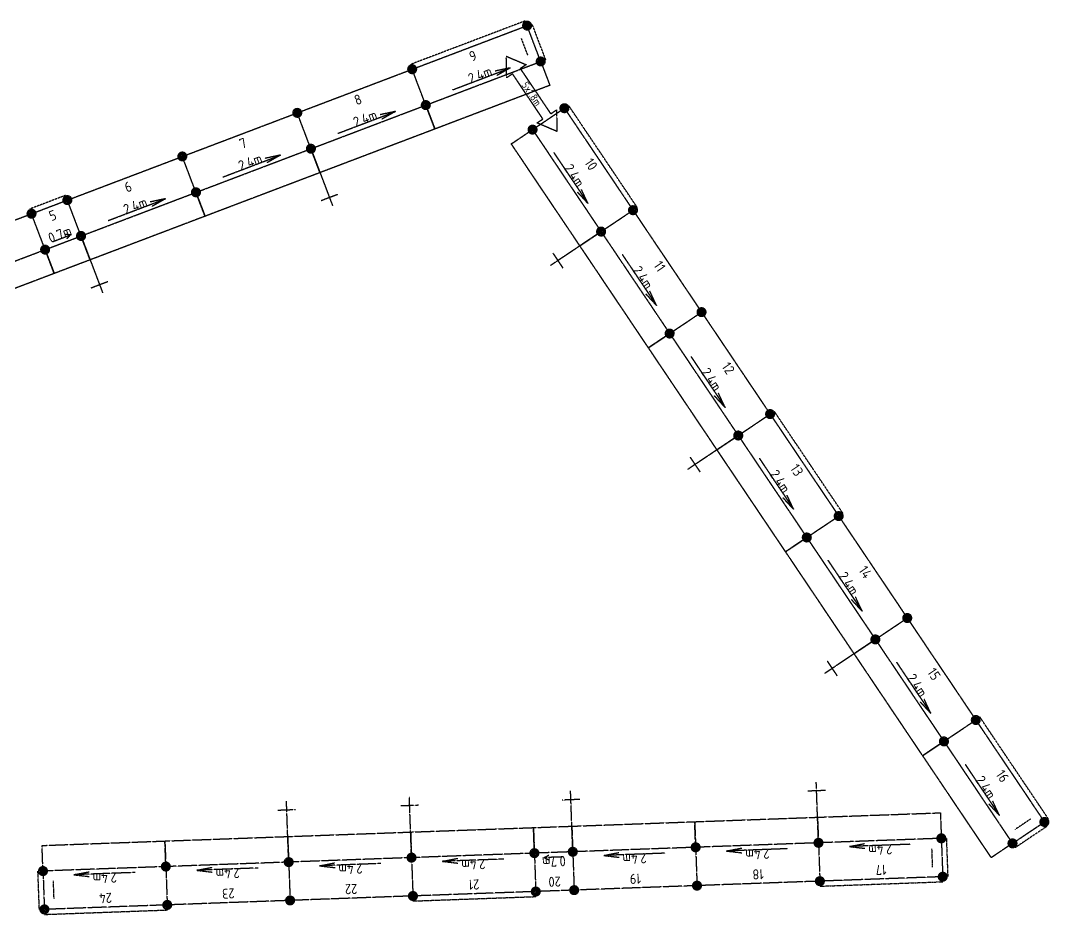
# Model space of a CAD drawing. Header units: millimetres. Extents: x 41901 to 106771, y -5832 to 21861.
# Drawn here: x 86358 to 106771, y 4114 to 21861 of the extents above; entities that cross this region are included whole.
import ezdxf
from ezdxf.enums import TextEntityAlignment as Align

# ---------------------------------------------------------------- set-up
doc = ezdxf.new("R2010")
doc.units = ezdxf.units.MM
doc.linetypes.add('KwikScaf_DASHED', pattern=[3.75, 2.5, -1.25])
doc.linetypes.add('KwikScaf_Line', pattern=[1, 1, 0])
doc.layers.add('KwikScaf Schematic', color=7, linetype='CONTINUOUS')
doc.styles.add('KwikScaf ISO', font='isocp.shx')

msp = doc.modelspace()

# ---------------------------------------------------------------- linework, layer by layer
at = {"layer": 'KwikScaf Schematic', "color": 3, "linetype": 'KwikScaf_DASHED'}
for p, q in [((96372, 21854), (94092, 20988)), ((96501, 21796), (96772, 21084)), ((96292, 21503), (96420, 21164)), ((98592, 18152), (97231, 20177)), ((102673, 12079), (101312, 14103)), ((106754, 6006), (105393, 8030)), ((106393, 6005), (106093, 5803)), ((106727, 5867), (106094, 5442)), ((104726, 5628), (104754, 4867)), ((104434, 5418), (104447, 5056)), ((86731, 4211), (86703, 4972)), ((87023, 4421), (87010, 4783)), ((102220, 4675), (104658, 4763)), ((94147, 4381), (96584, 4469)), ((86834, 4114), (89272, 4203))]:
    msp.add_line(p, q, dxfattribs=at)
at = {"layer": 'KwikScaf Schematic', "color": 3, "linetype": 'KwikScaf_Line'}
for p, q in [((94128, 20895), (96408, 21761)), ((96678, 21048), (96408, 21761)), ((94398, 20182), (96678, 21048)), ((96678, 21048), (96859, 20574)), ((91848, 20029), (94128, 20895)), ((94398, 20182), (94128, 20895)), ((94934, 20488), (96074, 20921)), ((96074, 20921), (95773, 20857)), ((96074, 20921), (95806, 20768)), ((96859, 20574), (94579, 19707)), ((89568, 19163), (91848, 20029)), ((92118, 19316), (91848, 20029)), ((92118, 19316), (94398, 20182)), ((92654, 19622), (93794, 20055)), ((93794, 20055), (93492, 19991)), ((93794, 20055), (93526, 19902)), ((94398, 20182), (94579, 19707)), ((94579, 19707), (94398, 20182)), ((96516, 19696), (97148, 20121)), ((97148, 20121), (98509, 18096)), ((94579, 19707), (92299, 18841)), ((96094, 19413), (96516, 19696)), ((96516, 19696), (97876, 17671)), ((97455, 17388), (96094, 19413)), ((89838, 18450), (92118, 19316)), ((90374, 18756), (91514, 19189)), ((91514, 19189), (91212, 19125)), ((91514, 19189), (91246, 19036)), ((92118, 19316), (92299, 18841)), ((92299, 18841), (92118, 19316)), ((96935, 19243), (97615, 18231)), ((87287, 18297), (89568, 19163)), ((89838, 18450), (89568, 19163)), ((92299, 18841), (90018, 17975)), ((92299, 18841), (92547, 18187)), ((87558, 17584), (89838, 18450)), ((89838, 18450), (90018, 17975)), ((90018, 17975), (89838, 18450)), ((92321, 18289), (92649, 18413)), ((97615, 18231), (97406, 18457)), ((97615, 18231), (97485, 18510)), ((88094, 17890), (89234, 18323)), ((89234, 18323), (88932, 18259)), ((89234, 18323), (88966, 18170)), ((84295, 17160), (86575, 18026)), ((86846, 17314), (86575, 18026)), ((90018, 17975), (87738, 17109)), ((97876, 17671), (98509, 18096)), ((98509, 18096), (99869, 16072)), ((87738, 17109), (87558, 17584)), ((97876, 17671), (97455, 17388)), ((97455, 17388), (97876, 17671)), ((97876, 17671), (99237, 15647)), ((97455, 17388), (96874, 16998)), ((98815, 15364), (97455, 17388)), ((84566, 16448), (86846, 17314)), ((86846, 17314), (87026, 16839)), ((96921, 17241), (97116, 16950)), ((98295, 17218), (98975, 16206)), ((87026, 16839), (84746, 15973)), ((98975, 16206), (98766, 16433)), ((98975, 16206), (98845, 16486)), ((99237, 15647), (99869, 16072)), ((99869, 16072), (101229, 14048)), ((99237, 15647), (98815, 15364)), ((98815, 15364), (99237, 15647)), ((99237, 15647), (100597, 13623)), ((100175, 13339), (98815, 15364)), ((99656, 15194), (100336, 14182)), ((100336, 14182), (100126, 14408)), ((100336, 14182), (100205, 14462)), ((100597, 13623), (101229, 14048)), ((101229, 14048), (102590, 12023)), ((100597, 13623), (100175, 13339)), ((100175, 13339), (100597, 13623)), ((100597, 13623), (101957, 11598)), ((100175, 13339), (99594, 12949)), ((101536, 11315), (100175, 13339)), ((99642, 13192), (99837, 12901)), ((101016, 13170), (101696, 12158)), ((101696, 12158), (101487, 12384)), ((101696, 12158), (101566, 12437)), ((101957, 11598), (102590, 12023)), ((102590, 12023), (103950, 9999)), ((101957, 11598), (101536, 11315)), ((101536, 11315), (101957, 11598)), ((101957, 11598), (103318, 9574)), ((102896, 9291), (101536, 11315)), ((102376, 11145), (103057, 10133)), ((103057, 10133), (102926, 10413)), ((103057, 10133), (102847, 10360)), ((103318, 9574), (103950, 9999)), ((103950, 9999), (105310, 7975)), ((103318, 9574), (102896, 9291)), ((102896, 9291), (103318, 9574)), ((103318, 9574), (104678, 7550)), ((102896, 9291), (102315, 8900)), ((104256, 7266), (102896, 9291)), ((102363, 9143), (102558, 8852)), ((103737, 9121), (104417, 8109)), ((104417, 8109), (104286, 8388)), ((104417, 8109), (104207, 8335)), ((104678, 7550), (105310, 7975)), ((105310, 7975), (106671, 5950)), ((104678, 7550), (104256, 7266)), ((104256, 7266), (104678, 7550)), ((104678, 7550), (106038, 5525)), ((105617, 5242), (104256, 7266)), ((105097, 7097), (105777, 6084)), ((102170, 6044), (102145, 6743)), ((97296, 5866), (97270, 6566)), ((102326, 6575), (101976, 6562)), ((91659, 5661), (91634, 6360)), ((94097, 5750), (94071, 6449)), ((97451, 6397), (97102, 6384)), ((105777, 6084), (105647, 6364)), ((91815, 6192), (91465, 6179)), ((94253, 6281), (93903, 6268)), ((102170, 6044), (104608, 6132)), ((104608, 6132), (104626, 5625)), ((105777, 6084), (105568, 6311)), ((97296, 5866), (99733, 5955)), ((99733, 5955), (102170, 6044)), ((99752, 5447), (99733, 5955)), ((99733, 5955), (99752, 5447)), ((102189, 5536), (102170, 6044)), ((102170, 6044), (102189, 5536)), ((106038, 5525), (106671, 5950)), ((91659, 5661), (94097, 5750)), ((94097, 5750), (96534, 5838)), ((94115, 5242), (94097, 5750)), ((94097, 5750), (94115, 5242)), ((96534, 5838), (96553, 5331)), ((97314, 5358), (97296, 5866)), ((86785, 5483), (89222, 5572)), ((89222, 5572), (91659, 5661)), ((89241, 5064), (89222, 5572)), ((89222, 5572), (89241, 5064)), ((91678, 5153), (91659, 5661)), ((91659, 5661), (91678, 5153)), ((102189, 5536), (99752, 5447)), ((104626, 5625), (102189, 5536)), ((102189, 5536), (102217, 4775)), ((102802, 5463), (103105, 5522)), ((104626, 5625), (104654, 4863)), ((106038, 5525), (105617, 5242)), ((86803, 4976), (86785, 5483)), ((96553, 5331), (94115, 5242)), ((99752, 5447), (97314, 5358)), ((97314, 5358), (97342, 4597)), ((97927, 5285), (98230, 5344)), ((99146, 5330), (97927, 5285)), ((99752, 5447), (99779, 4686)), ((100364, 5374), (100667, 5433)), ((101583, 5419), (100364, 5374)), ((100364, 5374), (100671, 5338)), ((104020, 5507), (102802, 5463)), ((102802, 5463), (103108, 5427)), ((91678, 5153), (89241, 5064)), ((94115, 5242), (91678, 5153)), ((91678, 5153), (91706, 4392)), ((92291, 5080), (92594, 5139)), ((93509, 5125), (92291, 5080)), ((94115, 5242), (94143, 4481)), ((94728, 5169), (95031, 5228)), ((95947, 5213), (94728, 5169)), ((94728, 5169), (95034, 5133)), ((97927, 5285), (98233, 5249)), ((89241, 5064), (86803, 4976)), ((86803, 4976), (86831, 4214)), ((87416, 4903), (87719, 4961)), ((88635, 4947), (87416, 4903)), ((87416, 4903), (87722, 4866)), ((89241, 5064), (89268, 4303)), ((89853, 4991), (90156, 5050)), ((91072, 5036), (89853, 4991)), ((89853, 4991), (90160, 4955)), ((92291, 5080), (92597, 5044)), ((102217, 4775), (99779, 4686)), ((104654, 4863), (102217, 4775)), ((96580, 4569), (94143, 4481)), ((99779, 4686), (97342, 4597)), ((89268, 4303), (86831, 4214)), ((91706, 4392), (89268, 4303)), ((94143, 4481), (91706, 4392))]:
    msp.add_line(p, q, dxfattribs=at)
at = {"layer": 'KwikScaf Schematic', "color": 5, "linetype": 'KwikScaf_Line'}
for p, q in [((96003, 20725), (95995, 21153)), ((95995, 21153), (96390, 20985)), ((96390, 20985), (96273, 20906)), ((96273, 20906), (96876, 20010)), ((96119, 20803), (96003, 20725)), ((96721, 19906), (96119, 20803)), ((96876, 20010), (96992, 20088)), ((96992, 20088), (96999, 19659)), ((96605, 19828), (96721, 19906)), ((96999, 19659), (96605, 19828))]:
    msp.add_line(p, q, dxfattribs=at)
at = {"layer": 'KwikScaf Schematic', "color": 4, "linetype": 'KwikScaf_DASHED'}
msp.add_line((87252, 18390), (86540, 18119), dxfattribs=at)
at = {"layer": 'KwikScaf Schematic', "color": 4, "linetype": 'KwikScaf_Line'}
for p, q in [((86575, 18026), (87287, 18297)), ((87558, 17584), (87287, 18297)), ((86846, 17314), (87558, 17584)), ((86990, 17470), (87346, 17606)), ((87346, 17606), (87240, 17616)), ((87346, 17606), (87274, 17527)), ((87558, 17584), (87738, 17109)), ((87026, 16839), (86846, 17314)), ((87738, 17109), (87026, 16839)), ((87738, 17109), (87987, 16455)), ((87761, 16556), (88088, 16681)), ((96534, 5838), (97296, 5866)), ((96553, 5331), (96534, 5838)), ((97296, 5866), (97314, 5358)), ((97314, 5358), (96553, 5331)), ((96553, 5331), (96580, 4569)), ((96747, 5243), (96840, 5294)), ((97127, 5256), (96747, 5243)), ((96747, 5243), (96843, 5198)), ((97342, 4597), (96580, 4569))]:
    msp.add_line(p, q, dxfattribs=at)
at = {"layer": 'KwikScaf Schematic', "color": 3, "linetype": 'KwikScaf_Line'}
for points in [[(96390, 21808, 100, 100, -0.198912), (96428, 21806, 100, 100, -0.198912), (96454, 21779, 100, 100, -0.198912), (96453, 21740, 100, 100, -0.198912), (96425, 21714, 100, 100, -0.198912), (96387, 21715, 100, 100, -0.198912), (96361, 21743, 100, 100, -0.198912), (96362, 21781, 100, 100, -0.198912)], [(96661, 21095, 100, 100, -0.198912), (96699, 21094, 100, 100, -0.198912), (96725, 21066, 100, 100, -0.198912), (96724, 21028, 100, 100, -0.198912), (96696, 21002, 100, 100, -0.198912), (96658, 21003, 100, 100, -0.198912), (96632, 21031, 100, 100, -0.198912), (96633, 21069, 100, 100, -0.198912)], [(94110, 20941, 100, 100, -0.198912), (94148, 20940, 100, 100, -0.198912), (94174, 20912, 100, 100, -0.198912), (94173, 20874, 100, 100, -0.198912), (94145, 20848, 100, 100, -0.198912), (94107, 20849, 100, 100, -0.198912), (94081, 20877, 100, 100, -0.198912), (94082, 20915, 100, 100, -0.198912)], [(94110, 20941, 100, 100, -0.198912), (94148, 20940, 100, 100, -0.198912), (94174, 20912, 100, 100, -0.198912), (94173, 20874, 100, 100, -0.198912), (94145, 20848, 100, 100, -0.198912), (94107, 20849, 100, 100, -0.198912), (94081, 20877, 100, 100, -0.198912), (94082, 20915, 100, 100, -0.198912)], [(94380, 20229, 100, 100, -0.198912), (94419, 20228, 100, 100, -0.198912), (94445, 20200, 100, 100, -0.198912), (94444, 20162, 100, 100, -0.198912), (94416, 20136, 100, 100, -0.198912), (94378, 20137, 100, 100, -0.198912), (94351, 20165, 100, 100, -0.198912), (94353, 20203, 100, 100, -0.198912)], [(97190, 20149, 100, 100, -0.198912), (97197, 20111, 100, 100, -0.198912), (97176, 20079, 100, 100, -0.198912), (97139, 20072, 100, 100, -0.198912), (97107, 20093, 100, 100, -0.198912), (97099, 20130, 100, 100, -0.198912), (97120, 20162, 100, 100, -0.198912), (97158, 20170, 100, 100, -0.198912)], [(91830, 20075, 100, 100, -0.198912), (91868, 20074, 100, 100, -0.198912), (91894, 20046, 100, 100, -0.198912), (91893, 20008, 100, 100, -0.198912), (91865, 19982, 100, 100, -0.198912), (91827, 19983, 100, 100, -0.198912), (91801, 20011, 100, 100, -0.198912), (91802, 20049, 100, 100, -0.198912)], [(91830, 20075, 100, 100, -0.198912), (91868, 20074, 100, 100, -0.198912), (91894, 20046, 100, 100, -0.198912), (91893, 20008, 100, 100, -0.198912), (91865, 19982, 100, 100, -0.198912), (91827, 19983, 100, 100, -0.198912), (91801, 20011, 100, 100, -0.198912), (91802, 20049, 100, 100, -0.198912)], [(92100, 19363, 100, 100, -0.198912), (92139, 19362, 100, 100, -0.198912), (92165, 19334, 100, 100, -0.198912), (92164, 19296, 100, 100, -0.198912), (92136, 19270, 100, 100, -0.198912), (92098, 19271, 100, 100, -0.198912), (92071, 19299, 100, 100, -0.198912), (92073, 19337, 100, 100, -0.198912)], [(89550, 19209, 100, 100, -0.198912), (89588, 19208, 100, 100, -0.198912), (89614, 19180, 100, 100, -0.198912), (89613, 19142, 100, 100, -0.198912), (89585, 19116, 100, 100, -0.198912), (89547, 19117, 100, 100, -0.198912), (89521, 19145, 100, 100, -0.198912), (89522, 19183, 100, 100, -0.198912)], [(89550, 19209, 100, 100, -0.198912), (89588, 19208, 100, 100, -0.198912), (89614, 19180, 100, 100, -0.198912), (89613, 19142, 100, 100, -0.198912), (89585, 19116, 100, 100, -0.198912), (89547, 19117, 100, 100, -0.198912), (89521, 19145, 100, 100, -0.198912), (89522, 19183, 100, 100, -0.198912)], [(87270, 18343, 100, 100, -0.198912), (87308, 18342, 100, 100, -0.198912), (87334, 18314, 100, 100, -0.198912), (87333, 18276, 100, 100, -0.198912), (87305, 18250, 100, 100, -0.198912), (87267, 18251, 100, 100, -0.198912), (87241, 18279, 100, 100, -0.198912), (87242, 18317, 100, 100, -0.198912)], [(89820, 18497, 100, 100, -0.198912), (89859, 18496, 100, 100, -0.198912), (89885, 18468, 100, 100, -0.198912), (89884, 18430, 100, 100, -0.198912), (89856, 18404, 100, 100, -0.198912), (89818, 18405, 100, 100, -0.198912), (89791, 18433, 100, 100, -0.198912), (89792, 18471, 100, 100, -0.198912)], [(98550, 18124, 100, 100, -0.198912), (98558, 18087, 100, 100, -0.198912), (98537, 18055, 100, 100, -0.198912), (98499, 18047, 100, 100, -0.198912), (98467, 18069, 100, 100, -0.198912), (98460, 18106, 100, 100, -0.198912), (98481, 18138, 100, 100, -0.198912), (98518, 18146, 100, 100, -0.198912)], [(98550, 18124, 100, 100, -0.198912), (98558, 18087, 100, 100, -0.198912), (98537, 18055, 100, 100, -0.198912), (98499, 18047, 100, 100, -0.198912), (98467, 18069, 100, 100, -0.198912), (98460, 18106, 100, 100, -0.198912), (98481, 18138, 100, 100, -0.198912), (98518, 18146, 100, 100, -0.198912)], [(86557, 18073, 100, 100, -0.198912), (86596, 18072, 100, 100, -0.198912), (86622, 18044, 100, 100, -0.198912), (86621, 18005, 100, 100, -0.198912), (86593, 17979, 100, 100, -0.198912), (86555, 17980, 100, 100, -0.198912), (86528, 18008, 100, 100, -0.198912), (86530, 18046, 100, 100, -0.198912)], [(97918, 17699, 100, 100, -0.198912), (97925, 17662, 100, 100, -0.198912), (97904, 17630, 100, 100, -0.198912), (97867, 17622, 100, 100, -0.198912), (97835, 17644, 100, 100, -0.198912), (97827, 17681, 100, 100, -0.198912), (97848, 17713, 100, 100, -0.198912), (97886, 17721, 100, 100, -0.198912)], [(86828, 17360, 100, 100, -0.198912), (86866, 17359, 100, 100, -0.198912), (86892, 17331, 100, 100, -0.198912), (86891, 17293, 100, 100, -0.198912), (86863, 17267, 100, 100, -0.198912), (86825, 17268, 100, 100, -0.198912), (86799, 17296, 100, 100, -0.198912), (86800, 17334, 100, 100, -0.198912)], [(99910, 16100, 100, 100, -0.198912), (99918, 16062, 100, 100, -0.198912), (99897, 16031, 100, 100, -0.198912), (99859, 16023, 100, 100, -0.198912), (99827, 16044, 100, 100, -0.198912), (99820, 16082, 100, 100, -0.198912), (99841, 16114, 100, 100, -0.198912), (99879, 16121, 100, 100, -0.198912)], [(99910, 16100, 100, 100, -0.198912), (99918, 16062, 100, 100, -0.198912), (99897, 16031, 100, 100, -0.198912), (99859, 16023, 100, 100, -0.198912), (99827, 16044, 100, 100, -0.198912), (99820, 16082, 100, 100, -0.198912), (99841, 16114, 100, 100, -0.198912), (99879, 16121, 100, 100, -0.198912)], [(99278, 15675, 100, 100, -0.198912), (99286, 15637, 100, 100, -0.198912), (99264, 15606, 100, 100, -0.198912), (99227, 15598, 100, 100, -0.198912), (99195, 15619, 100, 100, -0.198912), (99187, 15657, 100, 100, -0.198912), (99209, 15689, 100, 100, -0.198912), (99246, 15696, 100, 100, -0.198912)], [(101271, 14076, 100, 100, -0.198912), (101278, 14038, 100, 100, -0.198912), (101257, 14006, 100, 100, -0.198912), (101220, 13999, 100, 100, -0.198912), (101188, 14020, 100, 100, -0.198912), (101180, 14057, 100, 100, -0.198912), (101201, 14089, 100, 100, -0.198912), (101239, 14097, 100, 100, -0.198912)], [(101271, 14076, 100, 100, -0.198912), (101278, 14038, 100, 100, -0.198912), (101257, 14006, 100, 100, -0.198912), (101220, 13999, 100, 100, -0.198912), (101188, 14020, 100, 100, -0.198912), (101180, 14057, 100, 100, -0.198912), (101201, 14089, 100, 100, -0.198912), (101239, 14097, 100, 100, -0.198912)], [(100638, 13651, 100, 100, -0.198912), (100646, 13613, 100, 100, -0.198912), (100625, 13581, 100, 100, -0.198912), (100587, 13574, 100, 100, -0.198912), (100555, 13595, 100, 100, -0.198912), (100548, 13632, 100, 100, -0.198912), (100569, 13664, 100, 100, -0.198912), (100607, 13672, 100, 100, -0.198912)], [(102631, 12051, 100, 100, -0.198912), (102639, 12014, 100, 100, -0.198912), (102618, 11982, 100, 100, -0.198912), (102580, 11974, 100, 100, -0.198912), (102548, 11995, 100, 100, -0.198912), (102541, 12033, 100, 100, -0.198912), (102562, 12065, 100, 100, -0.198912), (102599, 12072, 100, 100, -0.198912)], [(102631, 12051, 100, 100, -0.198912), (102639, 12014, 100, 100, -0.198912), (102618, 11982, 100, 100, -0.198912), (102580, 11974, 100, 100, -0.198912), (102548, 11995, 100, 100, -0.198912), (102541, 12033, 100, 100, -0.198912), (102562, 12065, 100, 100, -0.198912), (102599, 12072, 100, 100, -0.198912)], [(101999, 11626, 100, 100, -0.198912), (102006, 11589, 100, 100, -0.198912), (101985, 11557, 100, 100, -0.198912), (101948, 11549, 100, 100, -0.198912), (101916, 11570, 100, 100, -0.198912), (101908, 11608, 100, 100, -0.198912), (101929, 11640, 100, 100, -0.198912), (101967, 11647, 100, 100, -0.198912)], [(103992, 10027, 100, 100, -0.198912), (103999, 9989, 100, 100, -0.198912), (103978, 9957, 100, 100, -0.198912), (103940, 9950, 100, 100, -0.198912), (103909, 9971, 100, 100, -0.198912), (103901, 10009, 100, 100, -0.198912), (103922, 10040, 100, 100, -0.198912), (103960, 10048, 100, 100, -0.198912)], [(103992, 10027, 100, 100, -0.198912), (103999, 9989, 100, 100, -0.198912), (103978, 9957, 100, 100, -0.198912), (103940, 9950, 100, 100, -0.198912), (103909, 9971, 100, 100, -0.198912), (103901, 10009, 100, 100, -0.198912), (103922, 10040, 100, 100, -0.198912), (103960, 10048, 100, 100, -0.198912)], [(103359, 9602, 100, 100, -0.198912), (103367, 9564, 100, 100, -0.198912), (103345, 9532, 100, 100, -0.198912), (103308, 9525, 100, 100, -0.198912), (103276, 9546, 100, 100, -0.198912), (103269, 9584, 100, 100, -0.198912), (103290, 9615, 100, 100, -0.198912), (103327, 9623, 100, 100, -0.198912)], [(105352, 8002, 100, 100, -0.198912), (105359, 7965, 100, 100, -0.198912), (105338, 7933, 100, 100, -0.198912), (105301, 7925, 100, 100, -0.198912), (105269, 7947, 100, 100, -0.198912), (105261, 7984, 100, 100, -0.198912), (105283, 8016, 100, 100, -0.198912), (105320, 8024, 100, 100, -0.198912)], [(105352, 8002, 100, 100, -0.198912), (105359, 7965, 100, 100, -0.198912), (105338, 7933, 100, 100, -0.198912), (105301, 7925, 100, 100, -0.198912), (105269, 7947, 100, 100, -0.198912), (105261, 7984, 100, 100, -0.198912), (105283, 8016, 100, 100, -0.198912), (105320, 8024, 100, 100, -0.198912)], [(104719, 7577, 100, 100, -0.198912), (104727, 7540, 100, 100, -0.198912), (104706, 7508, 100, 100, -0.198912), (104668, 7500, 100, 100, -0.198912), (104636, 7522, 100, 100, -0.198912), (104629, 7559, 100, 100, -0.198912), (104650, 7591, 100, 100, -0.198912), (104688, 7599, 100, 100, -0.198912)], [(106712, 5978, 100, 100, -0.198912), (106720, 5940, 100, 100, -0.198912), (106699, 5909, 100, 100, -0.198912), (106661, 5901, 100, 100, -0.198912), (106629, 5922, 100, 100, -0.198912), (106622, 5960, 100, 100, -0.198912), (106643, 5992, 100, 100, -0.198912), (106680, 5999, 100, 100, -0.198912)], [(99753, 5397, 100, 100, -0.198912), (99717, 5411, 100, 100, -0.198912), (99702, 5445, 100, 100, -0.198912), (99715, 5481, 100, 100, -0.198912), (99750, 5497, 100, 100, -0.198912), (99786, 5484, 100, 100, -0.198912), (99802, 5449, 100, 100, -0.198912), (99788, 5413, 100, 100, -0.198912)], [(102191, 5486, 100, 100, -0.198912), (102155, 5499, 100, 100, -0.198912), (102139, 5534, 100, 100, -0.198912), (102152, 5570, 100, 100, -0.198912), (102187, 5586, 100, 100, -0.198912), (102223, 5573, 100, 100, -0.198912), (102239, 5538, 100, 100, -0.198912), (102226, 5502, 100, 100, -0.198912)], [(106080, 5553, 100, 100, -0.198912), (106087, 5515, 100, 100, -0.198912), (106066, 5484, 100, 100, -0.198912), (106029, 5476, 100, 100, -0.198912), (105997, 5497, 100, 100, -0.198912), (105989, 5535, 100, 100, -0.198912), (106010, 5567, 100, 100, -0.198912), (106048, 5574, 100, 100, -0.198912)], [(94117, 5192, 100, 100, -0.198912), (94081, 5205, 100, 100, -0.198912), (94065, 5240, 100, 100, -0.198912), (94079, 5276, 100, 100, -0.198912), (94113, 5292, 100, 100, -0.198912), (94149, 5279, 100, 100, -0.198912), (94165, 5244, 100, 100, -0.198912), (94152, 5208, 100, 100, -0.198912)], [(97316, 5309, 100, 100, -0.198912), (97280, 5322, 100, 100, -0.198912), (97264, 5357, 100, 100, -0.198912), (97278, 5393, 100, 100, -0.198912), (97312, 5408, 100, 100, -0.198912), (97348, 5395, 100, 100, -0.198912), (97364, 5360, 100, 100, -0.198912), (97351, 5324, 100, 100, -0.198912)], [(89242, 5015, 100, 100, -0.198912), (89206, 5028, 100, 100, -0.198912), (89191, 5063, 100, 100, -0.198912), (89204, 5099, 100, 100, -0.198912), (89239, 5114, 100, 100, -0.198912), (89275, 5101, 100, 100, -0.198912), (89290, 5066, 100, 100, -0.198912), (89277, 5030, 100, 100, -0.198912)], [(91680, 5103, 100, 100, -0.198912), (91644, 5117, 100, 100, -0.198912), (91628, 5151, 100, 100, -0.198912), (91641, 5187, 100, 100, -0.198912), (91676, 5203, 100, 100, -0.198912), (91712, 5190, 100, 100, -0.198912), (91728, 5155, 100, 100, -0.198912), (91715, 5119, 100, 100, -0.198912)], [(86805, 4926, 100, 100, -0.198912), (86769, 4939, 100, 100, -0.198912), (86753, 4974, 100, 100, -0.198912), (86767, 5010, 100, 100, -0.198912), (86801, 5026, 100, 100, -0.198912), (86837, 5012, 100, 100, -0.198912), (86853, 4978, 100, 100, -0.198912), (86840, 4942, 100, 100, -0.198912)], [(104656, 4813, 100, 100, -0.198912), (104620, 4827, 100, 100, -0.198912), (104604, 4861, 100, 100, -0.198912), (104617, 4897, 100, 100, -0.198912), (104652, 4913, 100, 100, -0.198912), (104688, 4900, 100, 100, -0.198912), (104704, 4865, 100, 100, -0.198912), (104691, 4829, 100, 100, -0.198912)], [(97344, 4547, 100, 100, -0.198912), (97308, 4560, 100, 100, -0.198912), (97292, 4595, 100, 100, -0.198912), (97305, 4631, 100, 100, -0.198912), (97340, 4647, 100, 100, -0.198912), (97376, 4634, 100, 100, -0.198912), (97392, 4599, 100, 100, -0.198912), (97379, 4563, 100, 100, -0.198912)], [(99781, 4636, 100, 100, -0.198912), (99745, 4649, 100, 100, -0.198912), (99729, 4684, 100, 100, -0.198912), (99743, 4720, 100, 100, -0.198912), (99777, 4736, 100, 100, -0.198912), (99813, 4722, 100, 100, -0.198912), (99829, 4688, 100, 100, -0.198912), (99816, 4652, 100, 100, -0.198912)], [(99781, 4636, 100, 100, -0.198912), (99745, 4649, 100, 100, -0.198912), (99729, 4684, 100, 100, -0.198912), (99743, 4720, 100, 100, -0.198912), (99777, 4736, 100, 100, -0.198912), (99813, 4722, 100, 100, -0.198912), (99829, 4688, 100, 100, -0.198912), (99816, 4652, 100, 100, -0.198912)], [(102218, 4725, 100, 100, -0.198912), (102183, 4738, 100, 100, -0.198912), (102167, 4773, 100, 100, -0.198912), (102180, 4809, 100, 100, -0.198912), (102215, 4824, 100, 100, -0.198912), (102251, 4811, 100, 100, -0.198912), (102267, 4776, 100, 100, -0.198912), (102253, 4740, 100, 100, -0.198912)], [(102218, 4725, 100, 100, -0.198912), (102183, 4738, 100, 100, -0.198912), (102167, 4773, 100, 100, -0.198912), (102180, 4809, 100, 100, -0.198912), (102215, 4824, 100, 100, -0.198912), (102251, 4811, 100, 100, -0.198912), (102267, 4776, 100, 100, -0.198912), (102253, 4740, 100, 100, -0.198912)], [(91707, 4342, 100, 100, -0.198912), (91672, 4355, 100, 100, -0.198912), (91656, 4390, 100, 100, -0.198912), (91669, 4426, 100, 100, -0.198912), (91704, 4442, 100, 100, -0.198912), (91740, 4428, 100, 100, -0.198912), (91756, 4394, 100, 100, -0.198912), (91742, 4358, 100, 100, -0.198912)], [(91707, 4342, 100, 100, -0.198912), (91672, 4355, 100, 100, -0.198912), (91656, 4390, 100, 100, -0.198912), (91669, 4426, 100, 100, -0.198912), (91704, 4442, 100, 100, -0.198912), (91740, 4428, 100, 100, -0.198912), (91756, 4394, 100, 100, -0.198912), (91742, 4358, 100, 100, -0.198912)], [(94145, 4431, 100, 100, -0.198912), (94109, 4444, 100, 100, -0.198912), (94093, 4479, 100, 100, -0.198912), (94106, 4515, 100, 100, -0.198912), (94141, 4530, 100, 100, -0.198912), (94177, 4517, 100, 100, -0.198912), (94193, 4482, 100, 100, -0.198912), (94180, 4446, 100, 100, -0.198912)], [(94145, 4431, 100, 100, -0.198912), (94109, 4444, 100, 100, -0.198912), (94093, 4479, 100, 100, -0.198912), (94106, 4515, 100, 100, -0.198912), (94141, 4530, 100, 100, -0.198912), (94177, 4517, 100, 100, -0.198912), (94193, 4482, 100, 100, -0.198912), (94180, 4446, 100, 100, -0.198912)], [(96582, 4519, 100, 100, -0.198912), (96546, 4533, 100, 100, -0.198912), (96530, 4567, 100, 100, -0.198912), (96544, 4603, 100, 100, -0.198912), (96579, 4619, 100, 100, -0.198912), (96614, 4606, 100, 100, -0.198912), (96630, 4571, 100, 100, -0.198912), (96617, 4535, 100, 100, -0.198912)], [(86833, 4164, 100, 100, -0.198912), (86797, 4178, 100, 100, -0.198912), (86781, 4212, 100, 100, -0.198912), (86794, 4248, 100, 100, -0.198912), (86829, 4264, 100, 100, -0.198912), (86865, 4251, 100, 100, -0.198912), (86881, 4216, 100, 100, -0.198912), (86867, 4180, 100, 100, -0.198912)], [(89270, 4253, 100, 100, -0.198912), (89234, 4266, 100, 100, -0.198912), (89218, 4301, 100, 100, -0.198912), (89232, 4337, 100, 100, -0.198912), (89266, 4353, 100, 100, -0.198912), (89302, 4340, 100, 100, -0.198912), (89318, 4305, 100, 100, -0.198912), (89305, 4269, 100, 100, -0.198912)], [(89270, 4253, 100, 100, -0.198912), (89234, 4266, 100, 100, -0.198912), (89218, 4301, 100, 100, -0.198912), (89232, 4337, 100, 100, -0.198912), (89266, 4353, 100, 100, -0.198912), (89302, 4340, 100, 100, -0.198912), (89318, 4305, 100, 100, -0.198912), (89305, 4269, 100, 100, -0.198912)]]:
    msp.add_lwpolyline(points, format="xyseb", close=True, dxfattribs=at)
at = {"layer": 'KwikScaf Schematic', "color": 3, "linetype": 'KwikScaf_Line', "const_width": 100}
for points in [[(94380, 20229, -0.198912), (94419, 20228, -0.198912), (94445, 20200, -0.198912), (94444, 20162, -0.198912), (94416, 20136, -0.198912), (94378, 20137, -0.198912), (94351, 20165, -0.198912), (94353, 20203, -0.198912)], [(96557, 19724, -0.198912), (96565, 19686, -0.198912), (96544, 19654, -0.198912), (96506, 19647, -0.198912), (96474, 19668, -0.198912), (96467, 19705, -0.198912), (96488, 19737, -0.198912), (96525, 19745, -0.198912)], [(92100, 19363, -0.198912), (92139, 19362, -0.198912), (92165, 19334, -0.198912), (92164, 19296, -0.198912), (92136, 19270, -0.198912), (92098, 19271, -0.198912), (92071, 19299, -0.198912), (92073, 19337, -0.198912)], [(89820, 18497, -0.198912), (89859, 18496, -0.198912), (89885, 18468, -0.198912), (89884, 18430, -0.198912), (89856, 18404, -0.198912), (89818, 18405, -0.198912), (89791, 18433, -0.198912), (89792, 18471, -0.198912)], [(97918, 17699, -0.198912), (97925, 17662, -0.198912), (97904, 17630, -0.198912), (97867, 17622, -0.198912), (97835, 17644, -0.198912), (97827, 17681, -0.198912), (97848, 17713, -0.198912), (97886, 17721, -0.198912)], [(87540, 17631, -0.198912), (87579, 17630, -0.198912), (87605, 17602, -0.198912), (87604, 17564, -0.198912), (87576, 17537, -0.198912), (87538, 17539, -0.198912), (87511, 17566, -0.198912), (87512, 17605, -0.198912)], [(99278, 15675, -0.198912), (99286, 15637, -0.198912), (99264, 15606, -0.198912), (99227, 15598, -0.198912), (99195, 15619, -0.198912), (99187, 15657, -0.198912), (99209, 15689, -0.198912), (99246, 15696, -0.198912)], [(100638, 13651, -0.198912), (100646, 13613, -0.198912), (100625, 13581, -0.198912), (100587, 13574, -0.198912), (100555, 13595, -0.198912), (100548, 13632, -0.198912), (100569, 13664, -0.198912), (100607, 13672, -0.198912)], [(101999, 11626, -0.198912), (102006, 11589, -0.198912), (101985, 11557, -0.198912), (101948, 11549, -0.198912), (101916, 11570, -0.198912), (101908, 11608, -0.198912), (101929, 11640, -0.198912), (101967, 11647, -0.198912)], [(103359, 9602, -0.198912), (103367, 9564, -0.198912), (103345, 9532, -0.198912), (103308, 9525, -0.198912), (103276, 9546, -0.198912), (103269, 9584, -0.198912), (103290, 9615, -0.198912), (103327, 9623, -0.198912)], [(104719, 7577, -0.198912), (104727, 7540, -0.198912), (104706, 7508, -0.198912), (104668, 7500, -0.198912), (104636, 7522, -0.198912), (104629, 7559, -0.198912), (104650, 7591, -0.198912), (104688, 7599, -0.198912)], [(104628, 5575, -0.198912), (104592, 5588, -0.198912), (104576, 5623, -0.198912), (104590, 5659, -0.198912), (104624, 5675, -0.198912), (104660, 5661, -0.198912), (104676, 5627, -0.198912), (104663, 5591, -0.198912)], [(99753, 5397, -0.198912), (99717, 5411, -0.198912), (99702, 5445, -0.198912), (99715, 5481, -0.198912), (99750, 5497, -0.198912), (99786, 5484, -0.198912), (99802, 5449, -0.198912), (99788, 5413, -0.198912)], [(102191, 5486, -0.198912), (102155, 5499, -0.198912), (102139, 5534, -0.198912), (102152, 5570, -0.198912), (102187, 5586, -0.198912), (102223, 5573, -0.198912), (102239, 5538, -0.198912), (102226, 5502, -0.198912)], [(94117, 5192, -0.198912), (94081, 5205, -0.198912), (94065, 5240, -0.198912), (94079, 5276, -0.198912), (94113, 5292, -0.198912), (94149, 5279, -0.198912), (94165, 5244, -0.198912), (94152, 5208, -0.198912)], [(96554, 5281, -0.198912), (96519, 5294, -0.198912), (96503, 5329, -0.198912), (96516, 5365, -0.198912), (96551, 5381, -0.198912), (96587, 5367, -0.198912), (96603, 5333, -0.198912), (96589, 5297, -0.198912)], [(89242, 5015, -0.198912), (89206, 5028, -0.198912), (89191, 5063, -0.198912), (89204, 5099, -0.198912), (89239, 5114, -0.198912), (89275, 5101, -0.198912), (89290, 5066, -0.198912), (89277, 5030, -0.198912)], [(91680, 5103, -0.198912), (91644, 5117, -0.198912), (91628, 5151, -0.198912), (91641, 5187, -0.198912), (91676, 5203, -0.198912), (91712, 5190, -0.198912), (91728, 5155, -0.198912), (91715, 5119, -0.198912)]]:
    msp.add_lwpolyline(points, format="xyb", close=True, dxfattribs=at)
at = {"layer": 'KwikScaf Schematic', "color": 4, "linetype": 'KwikScaf_Line', "const_width": 100}
for points in [[(87270, 18343, -0.198912), (87308, 18342, -0.198912), (87334, 18314, -0.198912), (87333, 18276, -0.198912), (87305, 18250, -0.198912), (87267, 18251, -0.198912), (87241, 18279, -0.198912), (87242, 18317, -0.198912)], [(86828, 17360, -0.198912), (86866, 17359, -0.198912), (86892, 17331, -0.198912), (86891, 17293, -0.198912), (86863, 17267, -0.198912), (86825, 17268, -0.198912), (86799, 17296, -0.198912), (86800, 17334, -0.198912)], [(97316, 5309, -0.198912), (97280, 5322, -0.198912), (97264, 5357, -0.198912), (97278, 5393, -0.198912), (97312, 5408, -0.198912), (97348, 5395, -0.198912), (97364, 5360, -0.198912), (97351, 5324, -0.198912)], [(96582, 4519, -0.198912), (96546, 4533, -0.198912), (96530, 4567, -0.198912), (96544, 4603, -0.198912), (96579, 4619, -0.198912), (96614, 4606, -0.198912), (96630, 4571, -0.198912), (96617, 4535, -0.198912)]]:
    msp.add_lwpolyline(points, format="xyb", close=True, dxfattribs=at)
at = {"layer": 'KwikScaf Schematic', "color": 4, "linetype": 'KwikScaf_Line'}
for points in [[(86557, 18073, 100, 100, -0.198912), (86596, 18072, 100, 100, -0.198912), (86622, 18044, 100, 100, -0.198912), (86621, 18005, 100, 100, -0.198912), (86593, 17979, 100, 100, -0.198912), (86555, 17980, 100, 100, -0.198912), (86528, 18008, 100, 100, -0.198912), (86530, 18046, 100, 100, -0.198912)], [(87540, 17631, 100, 100, -0.198912), (87579, 17630, 100, 100, -0.198912), (87605, 17602, 100, 100, -0.198912), (87604, 17564, 100, 100, -0.198912), (87576, 17537, 100, 100, -0.198912), (87538, 17539, 100, 100, -0.198912), (87511, 17566, 100, 100, -0.198912), (87512, 17605, 100, 100, -0.198912)], [(96554, 5281, 100, 100, -0.198912), (96519, 5294, 100, 100, -0.198912), (96503, 5329, 100, 100, -0.198912), (96516, 5365, 100, 100, -0.198912), (96551, 5381, 100, 100, -0.198912), (96587, 5367, 100, 100, -0.198912), (96603, 5333, 100, 100, -0.198912), (96589, 5297, 100, 100, -0.198912)], [(97344, 4547, 100, 100, -0.198912), (97308, 4560, 100, 100, -0.198912), (97292, 4595, 100, 100, -0.198912), (97305, 4631, 100, 100, -0.198912), (97340, 4647, 100, 100, -0.198912), (97376, 4634, 100, 100, -0.198912), (97392, 4599, 100, 100, -0.198912), (97379, 4563, 100, 100, -0.198912)]]:
    msp.add_lwpolyline(points, format="xyseb", close=True, dxfattribs=at)

# ---------------------------------------------------------------- texts
at = {"layer": 'KwikScaf Schematic', "style": 'KwikScaf ISO'}
for s, height, rotation, p in [('9', 200, 20.7988, (95332, 21159)), ('2.4m', 200, 20.7988, (95474, 20785)), ('5x1.8m', 150, 303.9004, (96497, 20406)), ('8', 200, 20.7988, (93052, 20292)), ('2.4m', 200, 20.7988, (93194, 19919)), ('7', 200, 20.7988, (90772, 19426)), ('2.4m', 200, 20.7988, (90914, 19053)), ('2.4m', 200, 303.9004, (97346, 18785)), ('10', 200, 303.9004, (97678, 19008)), ('6', 200, 20.7988, (88492, 18560)), ('2.4m', 200, 20.7988, (88634, 18186)), ('5', 200, 20.7988, (86996, 17992)), ('0.7m', 200, 20.7988, (87138, 17618)), ('2.4m', 200, 303.9004, (98707, 16760)), ('11', 200, 303.9004, (99039, 16983)), ('2.4m', 200, 303.9004, (100067, 14736)), ('12', 200, 303.9004, (100399, 14959)), ('2.4m', 200, 303.9004, (101427, 12711)), ('13', 200, 303.9004, (101759, 12935)), ('14', 200, 303.9004, (103120, 10910)), ('2.4m', 200, 303.9004, (102788, 10687)), ('15', 200, 303.9004, (104480, 8886)), ('2.4m', 200, 303.9004, (104148, 8663)), ('16', 200, 303.9004, (105840, 6861)), ('2.4m', 200, 303.9004, (105508, 6638)), ('2.4m', 200, 182.0855, (98539, 5222)), ('2.4m', 200, 182.0855, (100977, 5311)), ('2.4m', 200, 182.0855, (103414, 5400)), ('2.4m', 200, 182.0855, (92903, 5017)), ('2.4m', 200, 182.0855, (95341, 5106)), ('0.7m', 200, 182.0855, (96940, 5164)), ('2.4m', 200, 182.0855, (88028, 4839)), ('2.4m', 200, 182.0855, (90466, 4928)), ('19', 200, 182.0855, (98554, 4822)), ('18', 200, 182.0855, (100991, 4911)), ('17', 200, 182.0855, (103429, 5000)), ('22', 200, 182.0855, (92918, 4617)), ('21', 200, 182.0855, (95355, 4706)), ('20', 200, 182.0855, (96955, 4764)), ('24', 200, 182.0855, (88043, 4440)), ('23', 200, 182.0855, (90480, 4528))]:
    msp.add_text(s, height=height, rotation=rotation, dxfattribs=at).set_placement(p, align=Align.MIDDLE_CENTER)

doc.saveas('drawing.dxf')
